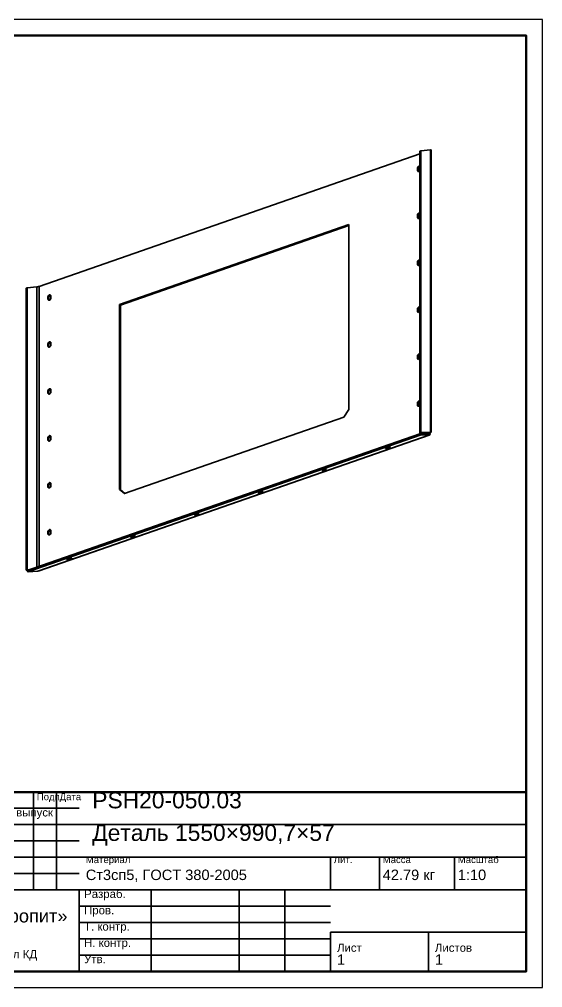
# Model space of a CAD drawing. Header units: millimetres. Extents: x 0 to 420, y 0 to 297.
# Drawn here: x 259.7 to 420, y 0 to 297 of the extents above; entities that cross this region are included whole.
import ezdxf

# ---------------------------------------------------------------- set-up
doc = ezdxf.new("R2010")
doc.units = ezdxf.units.MM
doc.styles.add('GOST', font='Arial')

msp = doc.modelspace()

# ---------------------------------------------------------------- linework, layer by layer
at = {"color": 1, "lineweight": 35}
for p, q in [((265.73, 215.1), (382.34, 255.75)), ((382.34, 256.59), (382.73, 256.72)), ((382.34, 256.59), (382.34, 170.09)), ((382.73, 256.72), (385.67, 256.99)), ((382.73, 256.72), (382.73, 170.23)), ((385.67, 256.99), (385.69, 257)), ((385.67, 256.99), (385.67, 170.72)), ((385.69, 257), (385.72, 257)), ((385.72, 257), (385.74, 257)), ((385.74, 257), (385.76, 257)), ((385.76, 257), (385.77, 257)), ((385.77, 257), (385.79, 257)), ((385.79, 257), (385.81, 257)), ((385.81, 257), (385.82, 257)), ((385.82, 257), (385.83, 257)), ((385.83, 257), (385.84, 257)), ((385.84, 257), (385.86, 256.99)), ((385.86, 256.99), (385.86, 256.99)), ((385.86, 256.99), (385.87, 256.99)), ((385.87, 256.99), (385.88, 256.99)), ((385.89, 256.92), (385.88, 256.99)), ((385.89, 170.45), (385.89, 256.92)), ((381.63, 251.42), (381.61, 251.27)), ((381.61, 251.27), (381.61, 250.73)), ((381.92, 251.1), (381.61, 251.27)), ((381.61, 250.73), (381.62, 250.61)), ((381.92, 250.56), (381.61, 250.73)), ((381.62, 250.61), (381.66, 250.51)), ((381.68, 251.57), (381.63, 251.42)), ((381.66, 250.51), (381.72, 250.42)), ((381.76, 251.71), (381.68, 251.57)), ((381.72, 250.42), (381.79, 250.36)), ((381.86, 251.83), (381.76, 251.71)), ((381.79, 250.36), (381.92, 250.33)), ((381.98, 251.92), (381.86, 251.83)), ((381.92, 251.1), (381.95, 251.3)), ((381.92, 250.56), (381.92, 251.1)), ((381.94, 250.44), (381.92, 250.56)), ((381.92, 250.33), (382.07, 250.35)), ((381.97, 250.33), (381.94, 250.44)), ((381.95, 251.3), (382.04, 251.5)), ((382.11, 251.98), (381.98, 251.92)), ((382.04, 251.5), (382.18, 251.67)), ((382.07, 250.35), (382.21, 250.42)), ((382.23, 252), (382.11, 251.98)), ((382.18, 251.67), (382.34, 251.78)), ((382.21, 250.42), (382.34, 250.54)), ((382.34, 251.97), (382.23, 252)), ((381.63, 237.02), (381.61, 236.87)), ((381.61, 236.87), (381.61, 236.33)), ((381.92, 236.7), (381.61, 236.87)), ((381.61, 236.33), (381.62, 236.21)), ((381.92, 236.16), (381.61, 236.33)), ((381.62, 236.21), (381.66, 236.11)), ((381.68, 237.17), (381.63, 237.02)), ((381.66, 236.11), (381.72, 236.02)), ((381.76, 237.31), (381.68, 237.17)), ((381.72, 236.02), (381.79, 235.96)), ((381.86, 237.43), (381.76, 237.31)), ((381.79, 235.96), (381.92, 235.93)), ((381.98, 237.52), (381.86, 237.43)), ((381.92, 236.7), (381.95, 236.9)), ((381.92, 236.16), (381.92, 236.7)), ((381.94, 236.03), (381.92, 236.16)), ((381.92, 235.93), (382.07, 235.95)), ((381.97, 235.93), (381.94, 236.03)), ((381.95, 236.9), (382.04, 237.1)), ((382.11, 237.58), (381.98, 237.52)), ((382.04, 237.1), (382.18, 237.27)), ((382.07, 235.95), (382.21, 236.02)), ((382.23, 237.59), (382.11, 237.58)), ((382.18, 237.27), (382.34, 237.38)), ((382.21, 236.02), (382.34, 236.14)), ((382.34, 237.57), (382.23, 237.59)), ((360.6, 234.04), (290.33, 209.55)), ((290.64, 209.38), (360.6, 233.77)), ((360.6, 177.34), (360.6, 234.04)), ((381.68, 222.77), (381.63, 222.62)), ((381.76, 222.91), (381.68, 222.77)), ((381.86, 223.03), (381.76, 222.91)), ((381.98, 223.12), (381.86, 223.03)), ((382.11, 223.18), (381.98, 223.12)), ((382.04, 222.7), (382.18, 222.87)), ((382.23, 223.19), (382.11, 223.18)), ((382.18, 222.87), (382.34, 222.98)), ((382.34, 223.17), (382.23, 223.19)), ((381.63, 222.62), (381.61, 222.47)), ((381.61, 222.47), (381.61, 221.93)), ((381.92, 222.3), (381.61, 222.47)), ((381.61, 221.93), (381.62, 221.81)), ((381.92, 221.76), (381.61, 221.93)), ((381.62, 221.81), (381.66, 221.71)), ((381.66, 221.71), (381.72, 221.62)), ((381.72, 221.62), (381.79, 221.56)), ((381.79, 221.56), (381.92, 221.53)), ((381.92, 222.3), (381.95, 222.5)), ((381.92, 221.76), (381.92, 222.3)), ((381.94, 221.63), (381.92, 221.76)), ((381.92, 221.53), (382.07, 221.54)), ((381.97, 221.53), (381.94, 221.63)), ((381.95, 222.5), (382.04, 222.7)), ((382.07, 221.54), (382.21, 221.62)), ((382.21, 221.62), (382.34, 221.74)), ((261.7, 214.53), (262.09, 214.66)), ((261.7, 128.04), (261.7, 214.53)), ((262.09, 214.66), (265.03, 214.94)), ((262.09, 128.17), (262.09, 214.66)), ((265.03, 214.94), (265.06, 214.94)), ((265.03, 214.94), (265.03, 129.01)), ((265.06, 214.94), (265.11, 214.95)), ((265.11, 214.95), (265.15, 214.95)), ((265.15, 214.95), (265.2, 214.96)), ((265.2, 214.96), (265.25, 214.97)), ((265.25, 214.97), (265.31, 214.98)), ((265.31, 214.98), (265.36, 215)), ((265.36, 215), (265.42, 215.01)), ((265.42, 215.01), (265.47, 215.02)), ((265.47, 215.02), (265.53, 215.04)), ((265.53, 215.04), (265.58, 215.06)), ((265.58, 215.06), (265.63, 215.07)), ((265.63, 215.07), (265.68, 215.09)), ((265.68, 215.09), (265.73, 215.1)), ((265.73, 129.25), (265.73, 215.1)), ((268.4, 211.95), (268.38, 211.8)), ((268.38, 211.8), (268.38, 211.26)), ((268.7, 211.63), (268.38, 211.8)), ((268.38, 211.26), (268.4, 211.14)), ((268.7, 211.09), (268.38, 211.26)), ((268.46, 212.11), (268.4, 211.95)), ((268.4, 211.14), (268.43, 211.04)), ((268.43, 211.04), (268.49, 210.95)), ((268.54, 212.25), (268.46, 212.11)), ((268.49, 210.95), (268.57, 210.89)), ((268.65, 212.37), (268.54, 212.25)), ((268.57, 210.89), (268.68, 210.86)), ((268.77, 212.46), (268.65, 212.37)), ((268.7, 211.63), (268.71, 211.75)), ((268.7, 211.09), (268.7, 211.63)), ((268.71, 210.96), (268.7, 211.09)), ((268.71, 211.75), (268.74, 211.88)), ((268.75, 210.86), (268.71, 210.96)), ((268.74, 211.88), (268.8, 212)), ((268.9, 212.51), (268.77, 212.46)), ((268.8, 212), (268.87, 212.11)), ((268.81, 210.87), (268.94, 210.92)), ((268.87, 212.11), (268.96, 212.21)), ((269.03, 212.52), (268.9, 212.51)), ((268.94, 210.92), (269.06, 211.01)), ((268.96, 212.21), (269.06, 212.28)), ((269.14, 212.49), (269.03, 212.52)), ((269.06, 212.28), (269.16, 212.33)), ((269.06, 211.01), (269.17, 211.13)), ((269.22, 212.43), (269.14, 212.49)), ((269.16, 212.33), (269.27, 212.35)), ((269.17, 211.13), (269.25, 211.27)), ((269.27, 212.34), (269.22, 212.43)), ((269.25, 211.27), (269.3, 211.43)), ((269.31, 212.24), (269.27, 212.34)), ((269.3, 211.43), (269.32, 211.58)), ((269.32, 212.12), (269.31, 212.24)), ((269.32, 211.58), (269.32, 212.12)), ((268.68, 210.86), (268.81, 210.87)), ((290.33, 209.55), (290.33, 152.84)), ((290.33, 209.55), (290.64, 209.38)), ((290.64, 152.67), (290.64, 209.38)), ((381.63, 208.22), (381.61, 208.07)), ((381.61, 208.07), (381.61, 207.53)), ((381.92, 207.89), (381.61, 208.07)), ((381.68, 208.37), (381.63, 208.22)), ((381.76, 208.51), (381.68, 208.37)), ((381.86, 208.63), (381.76, 208.51)), ((381.98, 208.72), (381.86, 208.63)), ((381.92, 207.89), (381.95, 208.1)), ((381.95, 208.1), (382.04, 208.3)), ((382.11, 208.78), (381.98, 208.72)), ((382.04, 208.3), (382.18, 208.47)), ((382.23, 208.79), (382.11, 208.78)), ((382.18, 208.47), (382.34, 208.58)), ((382.34, 208.77), (382.23, 208.79)), ((381.61, 207.53), (381.62, 207.41)), ((381.92, 207.35), (381.61, 207.53)), ((381.62, 207.41), (381.66, 207.3)), ((381.66, 207.3), (381.72, 207.22)), ((381.72, 207.22), (381.79, 207.16)), ((381.79, 207.16), (381.92, 207.12)), ((381.92, 207.35), (381.92, 207.89)), ((381.94, 207.23), (381.92, 207.35)), ((381.92, 207.12), (382.07, 207.14)), ((381.97, 207.13), (381.94, 207.23)), ((382.07, 207.14), (382.21, 207.22)), ((382.21, 207.22), (382.34, 207.34)), ((268.4, 197.55), (268.38, 197.4)), ((268.38, 197.4), (268.38, 196.86)), ((268.7, 197.23), (268.38, 197.4)), ((268.38, 196.86), (268.4, 196.74)), ((268.7, 196.69), (268.38, 196.86)), ((268.46, 197.71), (268.4, 197.55)), ((268.4, 196.74), (268.43, 196.63)), ((268.43, 196.63), (268.49, 196.55)), ((268.54, 197.85), (268.46, 197.71)), ((268.49, 196.55), (268.57, 196.49)), ((268.65, 197.97), (268.54, 197.85)), ((268.57, 196.49), (268.68, 196.46)), ((268.77, 198.06), (268.65, 197.97)), ((268.68, 196.46), (268.81, 196.47)), ((268.7, 197.23), (268.71, 197.35)), ((268.7, 196.69), (268.7, 197.23)), ((268.71, 196.56), (268.7, 196.69)), ((268.71, 197.35), (268.74, 197.48)), ((268.75, 196.46), (268.71, 196.56)), ((268.74, 197.48), (268.8, 197.6)), ((268.9, 198.11), (268.77, 198.06)), ((268.8, 197.6), (268.87, 197.71)), ((268.81, 196.47), (268.94, 196.52)), ((268.87, 197.71), (268.96, 197.8)), ((269.03, 198.12), (268.9, 198.11)), ((268.94, 196.52), (269.06, 196.61)), ((268.96, 197.8), (269.06, 197.88)), ((269.14, 198.09), (269.03, 198.12)), ((269.06, 197.88), (269.16, 197.93)), ((269.06, 196.61), (269.17, 196.73)), ((269.22, 198.03), (269.14, 198.09)), ((269.16, 197.93), (269.27, 197.95)), ((269.17, 196.73), (269.25, 196.87)), ((269.27, 197.94), (269.22, 198.03)), ((269.25, 196.87), (269.3, 197.03)), ((269.31, 197.84), (269.27, 197.94)), ((269.3, 197.03), (269.32, 197.18)), ((269.32, 197.72), (269.31, 197.84)), ((269.32, 197.18), (269.32, 197.72)), ((381.63, 193.81), (381.61, 193.66)), ((381.61, 193.66), (381.61, 193.12)), ((381.92, 193.49), (381.61, 193.66)), ((381.61, 193.12), (381.62, 193.01)), ((381.92, 192.95), (381.61, 193.12)), ((381.68, 193.97), (381.63, 193.81)), ((381.76, 194.11), (381.68, 193.97)), ((381.86, 194.23), (381.76, 194.11)), ((381.98, 194.32), (381.86, 194.23)), ((381.92, 193.49), (381.95, 193.7)), ((381.92, 192.95), (381.92, 193.49)), ((381.95, 193.7), (382.04, 193.9)), ((382.11, 194.38), (381.98, 194.32)), ((382.04, 193.9), (382.18, 194.07)), ((382.23, 194.39), (382.11, 194.38)), ((382.18, 194.07), (382.34, 194.18)), ((382.34, 194.36), (382.23, 194.39)), ((381.62, 193.01), (381.66, 192.9)), ((381.66, 192.9), (381.72, 192.82)), ((381.72, 192.82), (381.79, 192.76)), ((381.79, 192.76), (381.92, 192.72)), ((381.94, 192.83), (381.92, 192.95)), ((381.92, 192.72), (382.07, 192.74)), ((381.97, 192.72), (381.94, 192.83)), ((382.07, 192.74), (382.21, 192.82)), ((382.21, 192.82), (382.34, 192.93)), ((268.4, 183.15), (268.38, 182.99)), ((268.38, 182.99), (268.38, 182.45)), ((268.7, 182.82), (268.38, 182.99)), ((268.38, 182.45), (268.4, 182.34)), ((268.7, 182.28), (268.38, 182.45)), ((268.46, 183.31), (268.4, 183.15)), ((268.4, 182.34), (268.43, 182.23)), ((268.43, 182.23), (268.49, 182.15)), ((268.54, 183.45), (268.46, 183.31)), ((268.49, 182.15), (268.57, 182.09)), ((268.65, 183.57), (268.54, 183.45)), ((268.57, 182.09), (268.68, 182.06)), ((268.77, 183.66), (268.65, 183.57)), ((268.68, 182.06), (268.81, 182.06)), ((268.7, 182.82), (268.71, 182.95)), ((268.7, 182.28), (268.7, 182.82)), ((268.71, 182.16), (268.7, 182.28)), ((268.71, 182.95), (268.74, 183.08)), ((268.75, 182.06), (268.71, 182.16)), ((268.74, 183.08), (268.8, 183.2)), ((268.9, 183.71), (268.77, 183.66)), ((268.8, 183.2), (268.87, 183.31)), ((268.81, 182.06), (268.94, 182.12)), ((268.87, 183.31), (268.96, 183.4)), ((269.03, 183.72), (268.9, 183.71)), ((268.94, 182.12), (269.06, 182.21)), ((268.96, 183.4), (269.06, 183.48)), ((269.14, 183.69), (269.03, 183.72)), ((269.06, 183.48), (269.16, 183.53)), ((269.06, 182.21), (269.17, 182.33)), ((269.22, 183.63), (269.14, 183.69)), ((269.16, 183.53), (269.27, 183.55)), ((269.17, 182.33), (269.25, 182.47)), ((269.27, 183.54), (269.22, 183.63)), ((269.25, 182.47), (269.3, 182.63)), ((269.31, 183.44), (269.27, 183.54)), ((269.3, 182.63), (269.32, 182.78)), ((269.32, 183.32), (269.31, 183.44)), ((269.32, 182.78), (269.32, 183.32)), ((381.63, 179.41), (381.61, 179.26)), ((381.61, 179.26), (381.61, 178.72)), ((381.92, 179.09), (381.61, 179.26)), ((381.61, 178.72), (381.62, 178.61)), ((381.92, 178.55), (381.61, 178.72)), ((381.62, 178.61), (381.66, 178.5)), ((381.68, 179.57), (381.63, 179.41)), ((381.66, 178.5), (381.72, 178.42)), ((381.76, 179.71), (381.68, 179.57)), ((381.72, 178.42), (381.79, 178.36)), ((381.86, 179.83), (381.76, 179.71)), ((381.79, 178.36), (381.92, 178.32)), ((381.98, 179.92), (381.86, 179.83)), ((381.92, 179.09), (381.95, 179.3)), ((381.92, 178.55), (381.92, 179.09)), ((381.94, 178.43), (381.92, 178.55)), ((381.92, 178.32), (382.07, 178.34)), ((381.97, 178.32), (381.94, 178.43)), ((381.95, 179.3), (382.04, 179.5)), ((382.11, 179.98), (381.98, 179.92)), ((382.04, 179.5), (382.18, 179.66)), ((382.07, 178.34), (382.21, 178.41)), ((382.23, 179.99), (382.11, 179.98)), ((382.18, 179.66), (382.34, 179.78)), ((382.21, 178.41), (382.34, 178.53)), ((382.34, 179.96), (382.23, 179.99)), ((359.04, 175), (360.6, 177.34)), ((291.89, 151.59), (359.04, 175)), ((382.34, 169.9), (262.09, 127.98)), ((382.47, 169.42), (262.21, 127.5)), ((385.13, 169.49), (265.66, 127.84)), ((265.75, 127.86), (385.22, 169.51)), ((268.9, 169.31), (268.77, 169.26)), ((269.03, 169.32), (268.9, 169.31)), ((269.14, 169.28), (269.03, 169.32)), ((382.34, 170.09), (385.28, 170.29)), ((382.73, 170.23), (382.34, 170.09)), ((385.4, 170.11), (382.34, 169.9)), ((382.34, 169.9), (382.47, 169.42)), ((385.52, 169.63), (382.47, 169.42)), ((385.67, 170.43), (382.73, 170.23)), ((385.2, 170.28), (384.54, 170.05)), ((385.13, 169.49), (385.52, 169.63)), ((385.22, 169.51), (385.13, 169.49)), ((385.17, 170.09), (385.19, 170.18)), ((385.19, 170.18), (385.2, 170.28)), ((385.21, 170.29), (385.2, 170.28)), ((385.2, 170.29), (385.2, 170.28)), ((385.2, 170.28), (385.51, 170.11)), ((385.3, 169.55), (385.22, 169.51)), ((385.67, 170.43), (385.28, 170.29)), ((385.4, 170.11), (385.52, 169.63)), ((385.5, 169.96), (385.48, 169.82)), ((385.51, 170.11), (385.5, 169.96)), ((385.51, 170.11), (385.67, 170.18)), ((385.67, 170.72), (385.67, 170.43)), ((385.76, 170.66), (385.67, 170.72)), ((385.67, 170.18), (385.79, 170.26)), ((385.83, 170.6), (385.76, 170.66)), ((385.79, 170.26), (385.86, 170.36)), ((385.88, 170.53), (385.83, 170.6)), ((385.86, 170.36), (385.89, 170.45)), ((385.89, 170.45), (385.88, 170.53)), ((268.4, 168.75), (268.38, 168.59)), ((268.38, 168.59), (268.38, 168.05)), ((268.7, 168.42), (268.38, 168.59)), ((268.38, 168.05), (268.4, 167.94)), ((268.7, 167.88), (268.38, 168.05)), ((268.46, 168.9), (268.4, 168.75)), ((268.4, 167.94), (268.43, 167.83)), ((268.43, 167.83), (268.49, 167.75)), ((268.54, 169.05), (268.46, 168.9)), ((268.49, 167.75), (268.57, 167.69)), ((268.65, 169.17), (268.54, 169.05)), ((268.57, 167.69), (268.68, 167.66)), ((268.77, 169.26), (268.65, 169.17)), ((268.68, 167.66), (268.81, 167.66)), ((268.7, 168.42), (268.71, 168.55)), ((268.7, 167.88), (268.7, 168.42)), ((268.71, 167.76), (268.7, 167.88)), ((268.71, 168.55), (268.74, 168.67)), ((268.75, 167.65), (268.71, 167.76)), ((268.74, 168.67), (268.8, 168.8)), ((268.8, 168.8), (268.87, 168.91)), ((268.81, 167.66), (268.94, 167.71)), ((268.87, 168.91), (268.96, 169)), ((268.94, 167.71), (269.06, 167.8)), ((268.96, 169), (269.06, 169.08)), ((269.06, 169.08), (269.16, 169.13)), ((269.06, 167.8), (269.17, 167.93)), ((269.22, 169.22), (269.14, 169.28)), ((269.16, 169.13), (269.27, 169.15)), ((269.17, 167.93), (269.25, 168.07)), ((269.27, 169.14), (269.22, 169.22)), ((269.25, 168.07), (269.3, 168.23)), ((269.31, 169.04), (269.27, 169.14)), ((269.3, 168.23), (269.32, 168.38)), ((269.32, 168.92), (269.31, 169.04)), ((269.32, 168.38), (269.32, 168.92)), ((371.85, 165.44), (371.83, 165.41)), ((371.83, 165.41), (371.86, 165.4)), ((371.93, 165.48), (371.85, 165.44)), ((371.86, 165.4), (371.94, 165.4)), ((371.94, 165.4), (371.92, 165.48)), ((372.22, 165.59), (371.93, 165.48)), ((371.94, 165.4), (372.29, 165.42)), ((372.58, 165.68), (372.22, 165.59)), ((372.29, 165.42), (372.24, 165.59)), ((372.29, 165.42), (372.58, 165.47)), ((372.88, 165.72), (372.58, 165.68)), ((372.58, 165.47), (372.94, 165.56)), ((373.22, 165.75), (372.88, 165.72)), ((372.94, 165.56), (373.23, 165.66)), ((373.3, 165.75), (373.22, 165.75)), ((373.23, 165.66), (373.31, 165.7)), ((373.34, 165.73), (373.3, 165.75)), ((373.31, 165.7), (373.34, 165.73)), ((352.33, 158.64), (352.31, 158.61)), ((352.31, 158.61), (352.34, 158.59)), ((352.41, 158.68), (352.33, 158.64)), ((352.34, 158.59), (352.42, 158.59)), ((352.42, 158.59), (352.4, 158.67)), ((352.7, 158.78), (352.41, 158.68)), ((352.42, 158.59), (352.76, 158.61)), ((353.06, 158.87), (352.7, 158.78)), ((352.76, 158.61), (352.72, 158.79)), ((352.76, 158.61), (353.06, 158.66)), ((353.36, 158.92), (353.06, 158.87)), ((353.06, 158.66), (353.42, 158.75)), ((353.7, 158.94), (353.36, 158.92)), ((353.42, 158.75), (353.71, 158.85)), ((353.78, 158.94), (353.7, 158.94)), ((353.71, 158.85), (353.79, 158.9)), ((353.81, 158.93), (353.78, 158.94)), ((353.79, 158.9), (353.81, 158.93)), ((268.46, 154.5), (268.4, 154.35)), ((268.54, 154.65), (268.46, 154.5)), ((268.65, 154.77), (268.54, 154.65)), ((268.77, 154.86), (268.65, 154.77)), ((268.9, 154.91), (268.77, 154.86)), ((268.8, 154.4), (268.87, 154.51)), ((268.87, 154.51), (268.96, 154.6)), ((269.03, 154.92), (268.9, 154.91)), ((268.96, 154.6), (269.06, 154.68)), ((269.14, 154.88), (269.03, 154.92)), ((269.06, 154.68), (269.16, 154.73)), ((269.22, 154.82), (269.14, 154.88)), ((269.16, 154.73), (269.27, 154.75)), ((269.27, 154.74), (269.22, 154.82)), ((269.31, 154.64), (269.27, 154.74)), ((269.32, 154.52), (269.31, 154.64)), ((269.32, 153.98), (269.32, 154.52)), ((268.4, 154.35), (268.38, 154.19)), ((268.38, 154.19), (268.38, 153.65)), ((268.7, 154.02), (268.38, 154.19)), ((268.38, 153.65), (268.4, 153.54)), ((268.7, 153.48), (268.38, 153.65)), ((268.4, 153.54), (268.43, 153.43)), ((268.43, 153.43), (268.49, 153.35)), ((268.49, 153.35), (268.57, 153.29)), ((268.57, 153.29), (268.68, 153.25)), ((268.68, 153.25), (268.81, 153.26)), ((268.7, 154.02), (268.71, 154.15)), ((268.7, 153.48), (268.7, 154.02)), ((268.71, 153.36), (268.7, 153.48)), ((268.71, 154.15), (268.74, 154.27)), ((268.75, 153.25), (268.71, 153.36)), ((268.74, 154.27), (268.8, 154.4)), ((268.81, 153.26), (268.94, 153.31)), ((268.94, 153.31), (269.06, 153.4)), ((269.06, 153.4), (269.17, 153.52)), ((269.17, 153.52), (269.25, 153.67)), ((269.25, 153.67), (269.3, 153.82)), ((269.3, 153.82), (269.32, 153.98)), ((290.33, 152.84), (291.89, 151.59)), ((290.33, 152.84), (290.64, 152.67)), ((291.96, 151.61), (290.64, 152.67)), ((332.81, 151.83), (332.78, 151.8)), ((332.78, 151.8), (332.82, 151.79)), ((332.89, 151.87), (332.81, 151.83)), ((332.82, 151.79), (332.9, 151.79)), ((332.9, 151.79), (332.88, 151.87)), ((333.17, 151.98), (332.89, 151.87)), ((332.9, 151.79), (333.24, 151.81)), ((333.54, 152.07), (333.17, 151.98)), ((333.24, 151.81), (333.2, 151.98)), ((333.24, 151.81), (333.54, 151.85)), ((333.83, 152.11), (333.54, 152.07)), ((333.54, 151.85), (333.9, 151.95)), ((334.18, 152.14), (333.83, 152.11)), ((333.9, 151.95), (334.19, 152.05)), ((334.26, 152.14), (334.18, 152.14)), ((334.19, 152.05), (334.27, 152.09)), ((334.29, 152.12), (334.26, 152.14)), ((334.27, 152.09), (334.29, 152.12)), ((313.29, 145.03), (313.26, 145)), ((313.26, 145), (313.29, 144.98)), ((313.36, 145.07), (313.29, 145.03)), ((313.29, 144.98), (313.38, 144.98)), ((313.38, 144.98), (313.35, 145.06)), ((313.65, 145.17), (313.36, 145.07)), ((313.38, 144.98), (313.72, 145)), ((314.02, 145.26), (313.65, 145.17)), ((313.72, 145), (313.68, 145.18)), ((313.72, 145), (314.02, 145.05)), ((314.31, 145.31), (314.02, 145.26)), ((314.02, 145.05), (314.38, 145.14)), ((314.66, 145.33), (314.31, 145.31)), ((314.38, 145.14), (314.67, 145.24)), ((314.74, 145.33), (314.66, 145.33)), ((314.67, 145.24), (314.75, 145.28)), ((314.77, 145.31), (314.74, 145.33)), ((314.75, 145.28), (314.77, 145.31)), ((268.4, 139.95), (268.38, 139.79)), ((268.38, 139.79), (268.38, 139.25)), ((268.7, 139.62), (268.38, 139.79)), ((268.46, 140.1), (268.4, 139.95)), ((268.54, 140.25), (268.46, 140.1)), ((268.65, 140.37), (268.54, 140.25)), ((268.77, 140.46), (268.65, 140.37)), ((268.7, 139.62), (268.71, 139.75)), ((268.7, 139.08), (268.7, 139.62)), ((268.71, 139.75), (268.74, 139.87)), ((268.74, 139.87), (268.8, 139.99)), ((268.9, 140.51), (268.77, 140.46)), ((268.8, 139.99), (268.87, 140.11)), ((268.87, 140.11), (268.96, 140.2)), ((269.03, 140.52), (268.9, 140.51)), ((268.96, 140.2), (269.06, 140.28)), ((269.14, 140.48), (269.03, 140.52)), ((269.06, 140.28), (269.16, 140.33)), ((269.22, 140.42), (269.14, 140.48)), ((269.16, 140.33), (269.27, 140.35)), ((269.27, 140.34), (269.22, 140.42)), ((269.31, 140.24), (269.27, 140.34)), ((269.32, 140.12), (269.31, 140.24)), ((269.32, 139.58), (269.32, 140.12)), ((268.38, 139.25), (268.4, 139.13)), ((268.7, 139.08), (268.38, 139.25)), ((268.4, 139.13), (268.43, 139.03)), ((268.43, 139.03), (268.49, 138.95)), ((268.49, 138.95), (268.57, 138.89)), ((268.57, 138.89), (268.68, 138.85)), ((268.68, 138.85), (268.81, 138.86)), ((268.71, 138.96), (268.7, 139.08)), ((268.75, 138.85), (268.71, 138.96)), ((268.81, 138.86), (268.94, 138.91)), ((268.94, 138.91), (269.06, 139)), ((269.06, 139), (269.17, 139.12)), ((269.17, 139.12), (269.25, 139.27)), ((269.25, 139.27), (269.3, 139.42)), ((269.3, 139.42), (269.32, 139.58)), ((293.76, 138.22), (293.74, 138.19)), ((293.74, 138.19), (293.77, 138.18)), ((293.84, 138.26), (293.76, 138.22)), ((293.77, 138.18), (293.85, 138.18)), ((293.85, 138.18), (293.83, 138.26)), ((294.13, 138.36), (293.84, 138.26)), ((293.85, 138.18), (294.2, 138.2)), ((294.49, 138.46), (294.13, 138.36)), ((294.2, 138.2), (294.15, 138.37)), ((294.2, 138.2), (294.49, 138.24)), ((294.79, 138.5), (294.49, 138.46)), ((294.49, 138.24), (294.86, 138.34)), ((295.14, 138.52), (294.79, 138.5)), ((294.86, 138.34), (295.15, 138.44)), ((295.22, 138.52), (295.14, 138.52)), ((295.15, 138.44), (295.23, 138.48)), ((295.25, 138.51), (295.22, 138.52)), ((295.23, 138.48), (295.25, 138.51)), ((274.24, 131.42), (274.22, 131.39)), ((274.22, 131.39), (274.25, 131.37)), ((274.32, 131.46), (274.24, 131.42)), ((274.25, 131.37), (274.33, 131.37)), ((274.33, 131.37), (274.31, 131.45)), ((274.61, 131.56), (274.32, 131.46)), ((274.33, 131.37), (274.68, 131.39)), ((274.97, 131.65), (274.61, 131.56)), ((274.68, 131.39), (274.63, 131.57)), ((274.68, 131.39), (274.97, 131.44)), ((275.27, 131.7), (274.97, 131.65)), ((274.97, 131.44), (275.34, 131.53)), ((275.61, 131.72), (275.27, 131.7)), ((275.34, 131.53), (275.62, 131.63)), ((275.69, 131.72), (275.61, 131.72)), ((275.62, 131.63), (275.7, 131.67)), ((275.73, 131.7), (275.69, 131.72)), ((275.7, 131.67), (275.73, 131.7)), ((262.09, 128.17), (261.7, 128.04)), ((261.7, 128.04), (262.38, 128.08)), ((262.77, 128.22), (262.09, 128.17)), ((262.09, 127.98), (262.21, 127.5)), ((265.27, 127.71), (265.66, 127.84)), ((265.66, 127.84), (265.75, 127.86)), ((262.21, 127.5), (265.27, 127.71))]:
    msp.add_line(p, q, dxfattribs=at)
at = {"color": 7, "lineweight": 35}
for p, q in [((264, 30), (264, 60)), ((271, 30), (271, 60)), ((230, 55), (278, 55)), ((230, 50), (278, 50)), ((278, 50), (415, 50)), ((230, 45), (278, 45)), ((230, 40), (278, 40)), ((278, 40), (415, 40)), ((355, 30), (355, 40)), ((370, 30), (370, 40)), ((393, 30), (393, 40)), ((230, 35), (278, 35)), ((230, 30), (278, 30)), ((278, 30), (415, 30)), ((300, 5), (300, 30)), ((327, 5), (327, 30)), ((341, 5), (341, 30)), ((278, 25), (355, 25)), ((278, 20), (355, 20)), ((278, 15), (355, 15)), ((355, 17), (415, 17)), ((278, 10), (355, 10))]:
    msp.add_line(p, q, dxfattribs=at)
at = {"color": 7, "lineweight": 25}
msp.add_lwpolyline([(0, 0), (420, 0), (420, 297), (0, 297)], close=True, dxfattribs=at)
at = {"color": 7, "lineweight": 70}
for points in [[(20, 5), (415, 5), (415, 292), (20, 292)], [(230, 5), (415, 5), (415, 60), (230, 60)]]:
    msp.add_lwpolyline(points, close=True, dxfattribs=at)
at = {"color": 7, "lineweight": 35}
for points in [[(230, 5), (278, 5), (278, 30), (230, 30)], [(355, 5), (385, 5), (385, 17), (355, 17)], [(385, 5), (415, 5), (415, 17), (385, 17)]]:
    msp.add_lwpolyline(points, close=True, dxfattribs=at)

# ---------------------------------------------------------------- texts
at = {"color": 3, "style": 'GOST'}
for s, height, p in [('Подп.', 2.1, (265, 57.5)), ('Дата', 2.1, (272, 57.5)), ('PSH20-050.03', 5, (282, 55)), ('Первый выпуск', 2.5, (245, 52.5)), ('Деталь 1550×990,7×57', 5, (282, 45)), ('Материал', 2.1, (280, 38.2)), ('Лит.', 2.1, (356, 38.2)), ('Масса', 2.1, (371, 38.2)), ('Масштаб', 2.1, (394, 38.2)), ('Ст3сп5, ГОСТ 380-2005', 3.2, (280, 33)), ('42.79 кг', 3.2, (371, 33)), ('1:10', 3.2, (394, 33)), ('Разраб.', 2.5, (279.5, 27.5)), ('ООО «Европит»', 4, (232, 20)), ('Пров.', 2.5, (279.5, 22.5)), ('Т. контр.', 2.5, (279.5, 17.5)), ('Н. контр.', 2.5, (279.5, 12.5)), ('Лист', 2.5, (357, 11)), ('Листов', 2.5, (387, 11)), ('Разраб. — отдел КД', 2.5, (232, 9)), ('Утв.', 2.5, (279.5, 7.5)), ('1', 3.2, (357, 7)), ('1', 3.2, (387, 7))]:
    msp.add_text(s, height=height, dxfattribs=at).set_placement(p)

doc.saveas('drawing.dxf')
